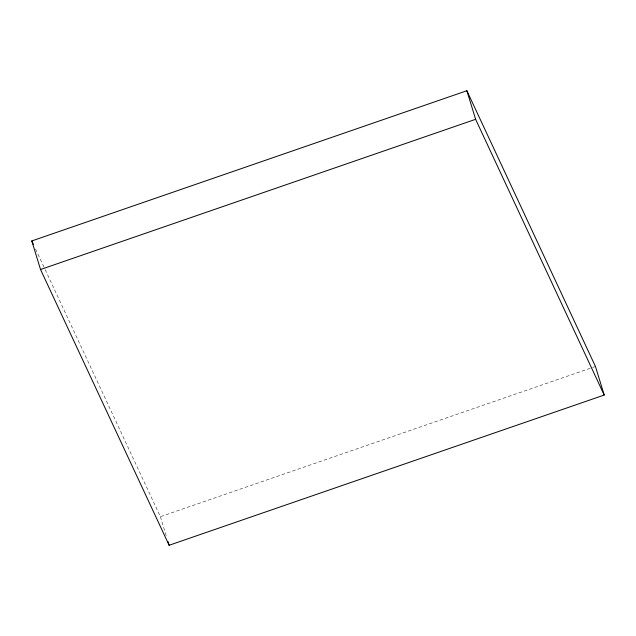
<?xml version="1.0" encoding="UTF-8"?>
<svg xmlns="http://www.w3.org/2000/svg" width="636" height="636" viewBox="0 0 636 636"><rect width="100%" height="100%" fill="white"/><g stroke="black" fill="none" stroke-linecap="round" stroke-linejoin="round"><path stroke-width="0.48" stroke-dasharray="3.18 2.39" d="M45.204 269.688L160.383 516.694L591.711 367.783M592.649 367.457L595.463 366.487M35.568 249.034L44.782 268.79M160.383 516.694L166.584 536.975"/><path stroke-width="0.95" d="M31.8 240.949L466.88 90.733L595.463 366.487L604.2 395.051L169.12 545.267L40.537 269.513L31.8 240.949L33.477 244.542M40.537 269.513L475.617 119.306L604.2 395.051M466.88 90.733L475.617 119.306M167.991 541.578L169.12 545.267"/></g></svg>
